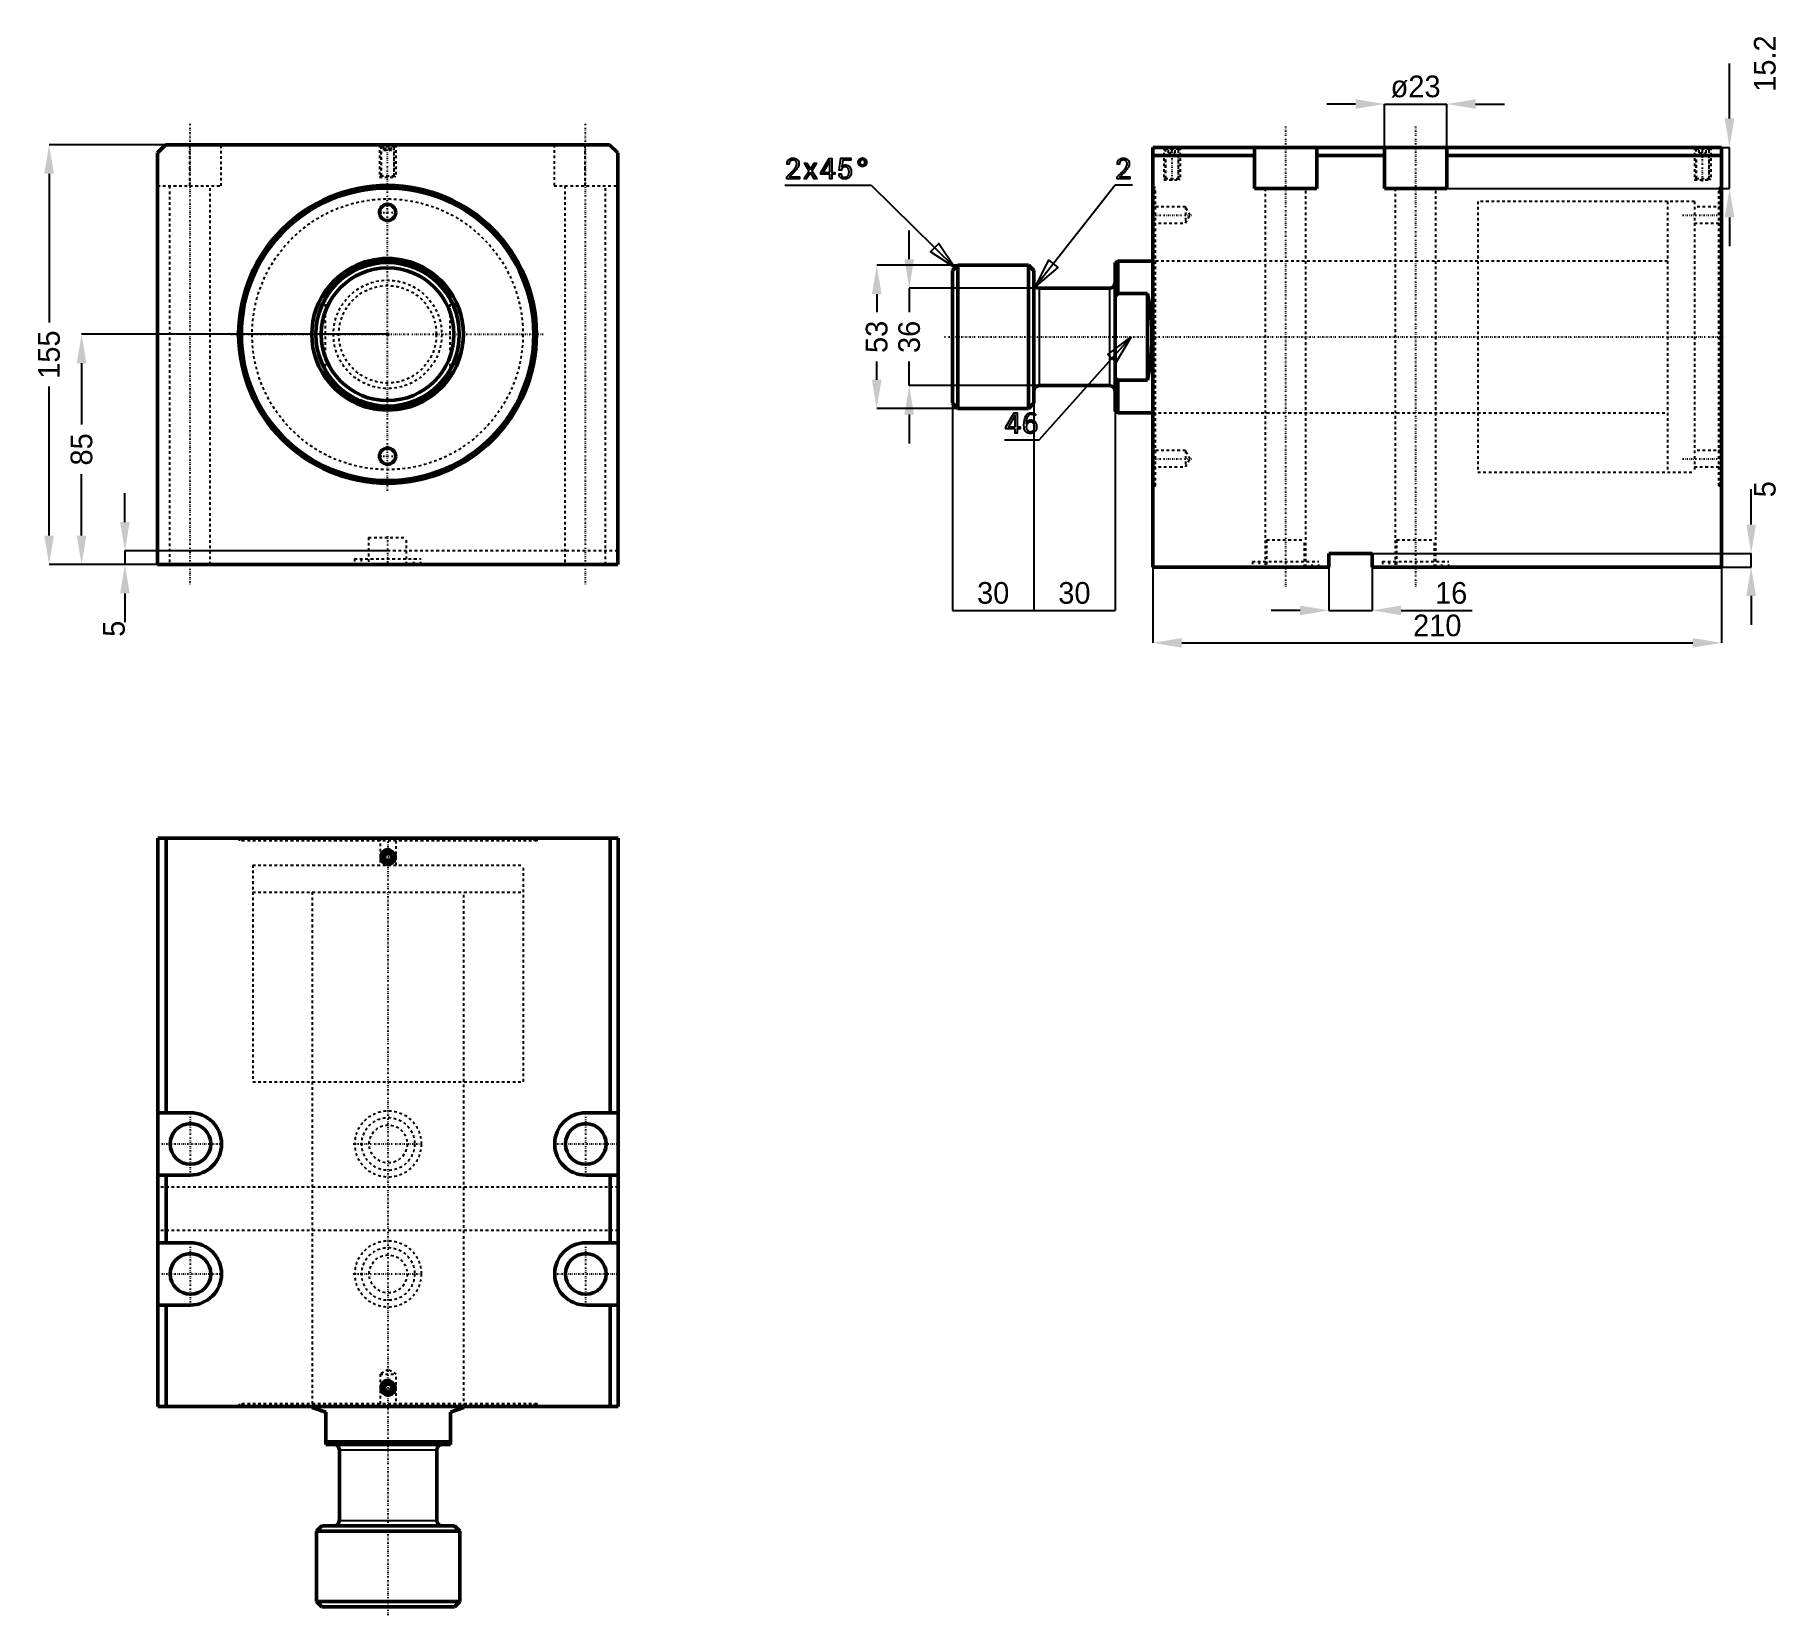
# Model space of a CAD drawing. Header units: millimetres. Extents: x -130 to 514, y -473 to 111.
import ezdxf

# ---------------------------------------------------------------- set-up
doc = ezdxf.new("R2010")
doc.units = ezdxf.units.MM
doc.linetypes.add('Center', pattern=[1.5, 0.45, -0.5, 0.05, -0.5])
doc.linetypes.add('Dashed', pattern=[2, 1, -1])
for name, color, linetype, lineweight in [('2d ConnectionPoints', 7, 'Continuous', 50), ('AM_0', 7, 'Continuous', 50), ('AM_4', 3, 'Continuous', 25), ('AM_5', 3, 'Continuous', 25), ('AM_7', 7, 'Center', 25), ('AM_9', 6, 'Dashed', 25)]:
    doc.layers.add(name, color=color, linetype=linetype, lineweight=lineweight)
doc.dimstyles.new('ISO-25', dxfattribs={"dimtxt": 2.5, "dimasz": 2.5, "dimexe": 1.25, "dimexo": 0.625, "dimtad": 1, "dimtxsty": 'Standard', "dimcen": 2.5, "dimadec": 0, "dimazin": 0, "dimtfac": 1, "dimtmove": 0, "dimatfit": 3, "dimfxl": 0, "dimarcsym": 0})

# ---------------------------------------------------------------- blocks, each defined once
blk = doc.blocks.new('1_JECX_MF_TLA_100_70_0_rod__0_in_JECX_MF_160_TLA_100_70_0__0')
at = {"layer": 'AM_0'}
for p, q in [((-23, 13.16), (-23, 15.97)), ((23, 15.97), (23, 13.16)), ((-23, -15.97), (-23, -13.16)), ((23, -13.16), (23, -15.97))]:
    blk.add_line(p, q, dxfattribs=at)
for points in [[(-23, 15.97), (-24.3, 13.9), (-25.42, 11.73), (-26.35, 9.47), (-27.07, 7.14), (-27.59, 4.75), (-27.9, 2.33), (-28, -0.11), (-27.88, -2.55), (-27.56, -4.97), (-27.02, -7.35), (-26.27, -9.68), (-25.33, -11.93), (-24.19, -14.1), (-23, -15.97)], [(23, -15.97), (24.3, -13.9), (25.42, -11.73), (26.35, -9.47), (27.07, -7.14), (27.59, -4.75), (27.9, -2.33), (28, 0.11), (27.88, 2.55), (27.56, 4.97), (27.02, 7.35), (26.27, 9.68), (25.33, 11.93), (24.19, 14.1), (23, 15.97)]]:
    blk.add_lwpolyline(points, dxfattribs=at)
for radius in [26.5, 24.5]:
    blk.add_circle((0, 0), radius, dxfattribs=at)
for radius, start, end in [(28, 34.77194, 145.22806), (27.5, 33.2419, 146.7581), (27.5, 213.2419, 326.7581), (28, 214.77194, 325.22806)]:
    blk.add_arc((0, 0), radius, start, end, dxfattribs=at)
at = {"layer": 'AM_9'}
for p, q in [((-23, 13.16), (-23, -13.16)), ((23, 13.16), (23, -13.16))]:
    blk.add_line(p, q, dxfattribs=at)
for radius in [20, 18]:
    blk.add_circle((0, 0), radius, dxfattribs=at)
blk = doc.blocks.new('2_JECX_MF_EXLA_100_70_0_body__0_in_JECX_MF_160_TLA_100_70_0__0')
at = {"layer": 'AM_0'}
for p, q in [((-82, 70), (-85, 67)), ((-85, 67), (-85, -85)), ((82, 70), (-82, 70)), ((85, 67), (82, 70)), ((85, -85), (85, 67)), ((-85, -85), (85, -85))]:
    blk.add_line(p, q, dxfattribs=at)
for centre, radius in [((0, 0), 55), ((0, 0), 54), ((0, 45), 3), ((0, -45), 3)]:
    blk.add_circle(centre, radius, dxfattribs=at)
at = {"layer": 'AM_5', "linetype": 'Dashed'}
for p, q in [((-3, 70), (-3, 58)), ((3, 70), (3, 58))]:
    blk.add_line(p, q, dxfattribs=at)
at = {"layer": 'AM_7'}
for p, q in [((-73, 77.75), (-73, -92.75)), ((73, 77.75), (73, -92.75)), ((0, -57.75), (0, 70.6)), ((-3.15, 45), (3.15, 45)), ((-57.75, 0), (57.75, 0)), ((-3.15, -45), (3.15, -45)), ((0, -74.5), (0, -85.5))]:
    blk.add_line(p, q, dxfattribs=at)
at = {"layer": 'AM_9'}
for p, q in [((-73, 54.8), (-73, 70)), ((-61.5, 54.8), (-61.5, 70)), ((-3, 70), (-2.46, 69.46)), ((-2.46, 69.46), (-2.46, 58.54)), ((-2.46, 69.46), (2.46, 69.46)), ((-1.9, 70), (-2.4, 69.5)), ((-2.4, 69.5), (-2.4, 58)), ((-2.4, 69.5), (2.4, 69.5)), ((-1.44, 68), (-1.44, 70)), ((-1.44, 68), (1.44, 68)), ((-0.72, 68), (-0.72, 70)), ((0.72, 68), (0.72, 70)), ((1.44, 68), (1.44, 70)), ((2.4, 69.5), (1.9, 70)), ((2.4, 58), (2.4, 69.5)), ((2.46, 69.46), (3, 70)), ((2.46, 58.54), (2.46, 69.46)), ((61.5, 70), (61.5, 54.8)), ((73, 54.8), (73, 70)), ((-2.46, 58.54), (-3, 58)), ((-3, 58), (3, 58)), ((-2.46, 58.54), (2.46, 58.54)), ((3, 58), (2.46, 58.54)), ((-85, 54.8), (-61.5, 54.8)), ((-80.5, 54.8), (-80.5, -85)), ((-65.5, -85), (-65.5, 54.8)), ((61.5, 54.8), (85, 54.8)), ((65.5, 54.8), (65.5, -85)), ((80.5, -85), (80.5, 54.8)), ((-7, -75), (7, -75)), ((-7, -75), (-7, -85)), ((7, -85), (7, -75)), ((85, -80), (-85, -80)), ((-12.25, -82.9), (12.25, -82.9)), ((-12.25, -82.9), (-12.25, -85)), ((-9.75, -82.9), (-9.75, -85)), ((9.75, -85), (9.75, -82.9)), ((12.25, -85), (12.25, -82.9))]:
    blk.add_line(p, q, dxfattribs=at)
blk.add_circle((0, 0), 50, dxfattribs=at)
blk = doc.blocks.new('*D3')
at = {"layer": 'AM_5', "color": 0, "lineweight": -2}
for p, q in [((-82, 70), (-125, 70)), ((-125, 59.33), (-125, 4.31)), ((-125, -74.33), (-125, -19.31)), ((-85, -85), (-125, -85))]:
    blk.add_line(p, q, dxfattribs=at)
at = {"layer": 'AM_5', "color": 0}
for points in [[(-123.22, 59.33), (-126.78, 59.33), (-125, 70)], [(-126.78, -74.33), (-123.22, -74.33), (-125, -85)]]:
    blk.add_solid(points, dxfattribs=at)
at = {"layer": 'Defpoints', "color": 0}
for p in [(-82, 70), (-125, -85), (-85, -85)]:
    blk.add_point(p, dxfattribs=at)
at = {"layer": 'AM_5', "color": 0, "insert": (-125, -7.5), "char_height": 8, "attachment_point": 5, "rotation": 90}
blk.add_mtext('155', dxfattribs=at)
blk = doc.blocks.new('*D4')
at = {"layer": 'AM_5', "color": 0, "lineweight": -2}
for p, q in [((0, 0), (-113, 0)), ((-113, -10.67), (-113, -33.34)), ((-113, -74.33), (-113, -51.66)), ((-85, -85), (-113, -85))]:
    blk.add_line(p, q, dxfattribs=at)
at = {"layer": 'AM_5', "color": 0}
for points in [[(-111.22, -10.67), (-114.78, -10.67), (-113, 0)], [(-114.78, -74.33), (-111.22, -74.33), (-113, -85)]]:
    blk.add_solid(points, dxfattribs=at)
at = {"layer": 'Defpoints', "color": 0}
for p in [(0, 0), (-113, -85), (-85, -85)]:
    blk.add_point(p, dxfattribs=at)
at = {"layer": 'AM_5', "color": 0, "insert": (-113, -42.5), "char_height": 8, "attachment_point": 5, "rotation": 90}
blk.add_mtext('85', dxfattribs=at)
blk = doc.blocks.new('*D5')
at = {"layer": 'AM_5', "color": 0, "lineweight": -2}
for p, q in [((-97, -69.33), (-97, -58.67)), ((0, -80), (-97, -80)), ((-97, -80), (-97, -85)), ((-85, -85), (-97, -85)), ((-97, -95.67), (-97, -106.33))]:
    blk.add_line(p, q, dxfattribs=at)
at = {"layer": 'AM_5', "color": 0}
for points in [[(-98.78, -69.33), (-95.22, -69.33), (-97, -80)], [(-95.22, -95.67), (-98.78, -95.67), (-97, -85)]]:
    blk.add_solid(points, dxfattribs=at)
at = {"layer": 'Defpoints', "color": 0}
for p in [(0, -80), (-97, -85), (-85, -85)]:
    blk.add_point(p, dxfattribs=at)
at = {"layer": 'AM_5', "color": 0, "insert": (-101, -108.73), "char_height": 8, "attachment_point": 5, "rotation": 90}
blk.add_mtext('5', dxfattribs=at)
blk = doc.blocks.new('1_JECX_MF_TLA_100_70_0_rod__0_in_JECX_MF_160_TLA_100_70_0__4')
at = {"layer": 'AM_0'}
for p, q in [((-28, 0), (-28, -0.38)), ((28, -0.38), (28, 0)), ((-23, -2), (-28, -0.38)), ((-23, -14), (-23, -2)), ((28, -0.38), (23, -2)), ((23, -2), (23, -14)), ((-23, -13), (23, -13)), ((-23, -14), (23, -14)), ((-18, -16), (-18, -42)), ((18, -42), (18, -16)), ((-24.5, -44), (-26.5, -46)), ((-24.5, -44), (24.5, -44)), ((26.5, -46), (24.5, -44)), ((-26.5, -46), (26.5, -46)), ((-26.5, -46), (-26.5, -72)), ((26.5, -72), (26.5, -46)), ((-26.5, -72), (-24.5, -74)), ((-26.5, -72), (26.5, -72)), ((-24.5, -74), (24.5, -74)), ((24.5, -74), (26.5, -72))]:
    blk.add_line(p, q, dxfattribs=at)
for centre, start, end in [((-20, -16), 360, 90), ((20, -16), 90, 180), ((-20, -42), 270, 360), ((20, -42), 180, 270)]:
    blk.add_arc(centre, 2, start, end, dxfattribs=at)
at = {"layer": 'AM_4'}
for p, q in [((-18, -16), (18, -16)), ((-18, -42), (18, -42))]:
    blk.add_line(p, q, dxfattribs=at)
at = {"layer": 'AM_7'}
blk.add_line((0, -77), (0, 210.7), dxfattribs=at)
at = {"layer": 'AM_9'}
for p, q in [((-50, 200), (50, 200)), ((-50, 200), (-50, 190)), ((50, 190), (50, 200)), ((-50, 190), (50, 190)), ((-28, 190), (-28, 0)), ((28, 0), (28, 190))]:
    blk.add_line(p, q, dxfattribs=at)
blk = doc.blocks.new('2_JECX_MF_EXLA_100_70_0_body__0_in_JECX_MF_160_TLA_100_70_0__4')
at = {"layer": 'AM_0'}
for p, q in [((85, 210), (-85, 210)), ((-85, 210), (-85, 0)), ((-82, 210), (-82, 108.5)), ((82, 210), (82, 108.5)), ((85, 210), (85, 0)), ((-0.72, 204.25), (-1.44, 203)), ((-1.44, 203), (-0.72, 201.75)), ((0.72, 204.25), (-0.72, 204.25)), ((-0.72, 201.75), (0.72, 201.75)), ((1.44, 203), (0.72, 204.25)), ((0.72, 201.75), (1.44, 203)), ((-73, 108.5), (-85, 108.5)), ((85, 108.5), (73, 108.5)), ((-85, 85.5), (-73, 85.5)), ((-82, 85.5), (-82, 60.5)), ((73, 85.5), (85, 85.5)), ((82, 85.5), (82, 60.5)), ((-73, 60.5), (-85, 60.5)), ((85, 60.5), (73, 60.5)), ((-85, 37.5), (-73, 37.5)), ((-82, 37.5), (-82, 0)), ((73, 37.5), (85, 37.5)), ((82, 37.5), (82, 0)), ((-0.72, 8.25), (-1.44, 7)), ((-1.44, 7), (-0.72, 5.75)), ((0.72, 8.25), (-0.72, 8.25)), ((1.44, 7), (0.72, 8.25)), ((0.72, 5.75), (1.44, 7)), ((85, 0), (-85, 0)), ((-0.72, 5.75), (0.72, 5.75))]:
    blk.add_line(p, q, dxfattribs=at)
for centre, radius in [((0, 203), 2.46), ((0, 203), 2.4), ((0, 203), 1.9), ((-73, 97), 7.5), ((73, 97), 7.5), ((-73, 49), 7.5), ((73, 49), 7.5), ((0, 7), 2.46), ((0, 7), 2.4), ((0, 7), 1.9)]:
    blk.add_circle(centre, radius, dxfattribs=at)
for centre, start, end in [((-73, 97), 270, 90), ((73, 97), 90, 270), ((-73, 49), 270, 90), ((73, 49), 90, 270)]:
    blk.add_arc(centre, 11.5, start, end, dxfattribs=at)
at = {"layer": 'AM_5'}
for centre in [(0, 203), (0, 7)]:
    blk.add_arc(centre, 3, 75, 15, dxfattribs=at)
at = {"layer": 'AM_7'}
for p, q in [((-3.15, 203), (3.15, 203)), ((-73, 84.93), (-73, 109.08)), ((73, 84.93), (73, 109.08)), ((-85.08, 97), (-60.93, 97)), ((-12.86, 97), (12.86, 97)), ((60.92, 97), (85.07, 97)), ((-73, 36.92), (-73, 61.08)), ((73, 36.92), (73, 61.08)), ((-85.08, 49), (-60.93, 49)), ((-12.86, 49), (12.86, 49)), ((60.92, 49), (85.07, 49)), ((-3.15, 7), (3.15, 7))]:
    blk.add_line(p, q, dxfattribs=at)
at = {"layer": 'AM_9'}
for p, q in [((-55, 210), (-55, 209)), ((55, 209), (-55, 209)), ((-54, 210), (-54, 209)), ((-3, 210), (-3, 200)), ((3, 200), (3, 210)), ((54, 209), (54, 210)), ((55, 209), (55, 210)), ((-50, 200), (50, 200)), ((-50, 200), (-50, 120)), ((50, 120), (50, 200)), ((-50, 120), (50, 120)), ((-28, 120), (-28, 0)), ((28, 0), (28, 120)), ((85, 81), (-85, 81)), ((85, 65), (-85, 65)), ((0, 13.73), (-3, 12)), ((3, 12), (0, 13.73)), ((-3, 12), (-3, 0)), ((-3, 12), (3, 12)), ((3, 0), (3, 12)), ((55, 1), (-55, 1)), ((-55, 1), (-55, 0)), ((-54, 1), (-54, 0)), ((54, 0), (54, 1)), ((55, 0), (55, 1))]:
    blk.add_line(p, q, dxfattribs=at)
for centre, radius in [((0, 97), 12.25), ((0, 97), 9.75), ((0, 97), 7), ((0, 49), 12.25), ((0, 49), 9.75), ((0, 49), 7)]:
    blk.add_circle(centre, radius, dxfattribs=at)
blk = doc.blocks.new('1_JECX_MF_TLA_100_70_0_rod__0_in_JECX_MF_160_TLA_100_70_0__2')
at = {"layer": 'AM_0'}
for p, q in [((-72, 26.5), (-74, 24.5)), ((-46, 26.5), (-72, 26.5)), ((-72, 26.5), (-72, -26.5)), ((-44, 24.5), (-46, 26.5)), ((-46, 26.5), (-46, -26.5)), ((-13, 28), (-14, 27.5)), ((-14, 27.5), (-14, -27.5)), ((0, 28), (-13, 28)), ((-13, 28), (-13, 15.97)), ((-74, 24.5), (-74, -24.5)), ((-44, 24.5), (-44, -24.5)), ((-16, 18), (-42, 18)), ((-13, 15.97), (-14, 15.07)), ((-2, 15.97), (-13, 15.97)), ((-2, 15.97), (-2, -15.97)), ((-42, -18), (-16, -18)), ((-14, -15.07), (-13, -15.97)), ((-13, -15.97), (-2, -15.97)), ((-13, -15.97), (-13, -28)), ((-74, -24.5), (-72, -26.5)), ((-46, -26.5), (-44, -24.5)), ((-72, -26.5), (-46, -26.5)), ((-14, -27.5), (-13, -28)), ((-13, -28), (0, -28))]:
    blk.add_line(p, q, dxfattribs=at)
blk.add_lwpolyline([(-2, -15.97), (-1.58, -13.9), (-1.21, -11.73), (-0.91, -9.47), (-0.68, -7.14), (-0.51, -4.75), (-0.41, -2.33), (-0.38, 0.11), (-0.41, 2.55), (-0.52, 4.97), (-0.69, 7.35), (-0.94, 9.68), (-1.24, 11.93), (-1.61, 14.1), (-2, 15.97)], dxfattribs=at)
for centre, start, end in [((-42, 20), 180, 270), ((-16, 20), 270, 360), ((-42, -20), 90, 180), ((-16, -20), 0, 90)]:
    blk.add_arc(centre, 2, start, end, dxfattribs=at)
at = {"layer": 'AM_4'}
for p, q in [((-42, 18), (-42, -18)), ((-16, 18), (-16, -18))]:
    blk.add_line(p, q, dxfattribs=at)
at = {"layer": 'AM_7'}
blk.add_line((-77, 0), (210.7, 0), dxfattribs=at)
at = {"layer": 'AM_9'}
for p, q in [((190, 50), (190, -50)), ((200, 50), (190, 50)), ((200, 50), (200, -50)), ((190, 28), (0, 28)), ((0, -28), (190, -28)), ((190, -50), (200, -50))]:
    blk.add_line(p, q, dxfattribs=at)
blk = doc.blocks.new('2_JECX_MF_EXLA_100_70_0_body__0_in_JECX_MF_160_TLA_100_70_0__2')
at = {"layer": 'AM_0'}
for p, q in [((0, -85), (0, 70)), ((210, 70), (0, 70)), ((37.5, 67), (0, 67)), ((37.5, 70), (37.5, 54.8)), ((60.5, 54.8), (60.5, 70)), ((85.5, 67), (60.5, 67)), ((85.5, 70), (85.5, 54.8)), ((108.5, 54.8), (108.5, 70)), ((210, 67), (108.5, 67)), ((210, -85), (210, 70)), ((37.5, 54.8), (60.5, 54.8)), ((85.5, 54.8), (108.5, 54.8)), ((65, -80), (65, -85)), ((81, -80), (65, -80)), ((81, -85), (81, -80)), ((65, -85), (0, -85)), ((210, -85), (81, -85))]:
    blk.add_line(p, q, dxfattribs=at)
at = {"layer": 'AM_5', "linetype": 'Dashed'}
for p, q in [((4, 70), (4, 58)), ((10, 70), (10, 58)), ((200, 70), (200, 58)), ((206, 70), (206, 58))]:
    blk.add_line(p, q, dxfattribs=at)
at = {"layer": 'AM_7'}
for p, q in [((49, 77.75), (49, -92.75)), ((97, 77.75), (97, -92.75)), ((7, 70.6), (7, 57.4)), ((203, 57.4), (203, 70.6)), ((-0.69, 45), (14.42, 45)), ((195.58, 45), (210.69, 45)), ((-0.69, -45), (14.42, -45)), ((195.58, -45), (210.69, -45))]:
    blk.add_line(p, q, dxfattribs=at)
at = {"layer": 'AM_9'}
for p, q in [((4, 70), (4.54, 69.46)), ((4.54, 69.46), (4.54, 58.54)), ((4.54, 69.46), (9.46, 69.46)), ((5.1, 70), (4.6, 69.5)), ((4.6, 69.5), (4.6, 58)), ((4.6, 69.5), (9.4, 69.5)), ((5.75, 68), (5.75, 70)), ((5.75, 68), (8.25, 68)), ((7, 68), (7, 70)), ((8.25, 68), (8.25, 70)), ((9.4, 69.5), (8.9, 70)), ((9.4, 58), (9.4, 69.5)), ((9.46, 69.46), (10, 70)), ((9.46, 58.54), (9.46, 69.46)), ((200, 70), (200.54, 69.46)), ((200.54, 69.46), (200.54, 58.54)), ((200.54, 69.46), (205.46, 69.46)), ((201.1, 70), (200.6, 69.5)), ((200.6, 69.5), (200.6, 58)), ((200.6, 69.5), (205.4, 69.5)), ((201.75, 68), (201.75, 70)), ((201.75, 68), (204.25, 68)), ((203, 68), (203, 70)), ((204.25, 68), (204.25, 70)), ((205.4, 69.5), (204.9, 70)), ((205.4, 58), (205.4, 69.5)), ((205.46, 69.46), (206, 70)), ((205.46, 58.54), (205.46, 69.46)), ((4.54, 58.54), (4, 58)), ((4, 58), (10, 58)), ((4.54, 58.54), (9.46, 58.54)), ((10, 58), (9.46, 58.54)), ((200.54, 58.54), (200, 58)), ((200, 58), (206, 58)), ((200.54, 58.54), (205.46, 58.54)), ((206, 58), (205.46, 58.54)), ((1, 55), (0, 55)), ((1, 54), (0, 54)), ((1, -55), (1, 55)), ((41.5, 54.8), (41.5, -85)), ((56.5, -85), (56.5, 54.8)), ((89.5, 54.8), (89.5, -85)), ((104.5, -85), (104.5, 54.8)), ((209, -55), (209, 55)), ((210, 55), (209, 55)), ((210, 54), (209, 54)), ((12, 48), (0, 48)), ((13.73, 45), (12, 48)), ((12, 48), (12, 42)), ((200, 50), (120, 50)), ((120, 50), (120, -50)), ((200, 50), (200, -50)), ((210, 48), (200, 48)), ((0, 42), (12, 42)), ((12, 42), (13.73, 45)), ((200, 42), (210, 42)), ((120, 28), (0, 28)), ((0, -28), (120, -28)), ((12, -42), (0, -42)), ((13.73, -45), (12, -42)), ((12, -42), (12, -48)), ((12, -48), (13.73, -45)), ((210, -42), (200, -42)), ((0, -48), (12, -48)), ((120, -50), (200, -50)), ((200, -48), (210, -48)), ((0, -54), (1, -54)), ((0, -55), (1, -55)), ((209, -54), (210, -54)), ((209, -55), (210, -55)), ((42, -75), (56, -75)), ((42, -75), (42, -85)), ((56, -85), (56, -75)), ((90, -75), (104, -75)), ((90, -75), (90, -85)), ((104, -85), (104, -75)), ((36.75, -82.9), (61.25, -82.9)), ((36.75, -82.9), (36.75, -85)), ((39.25, -82.9), (39.25, -85)), ((58.75, -85), (58.75, -82.9)), ((61.25, -85), (61.25, -82.9)), ((84.75, -82.9), (109.25, -82.9)), ((84.75, -82.9), (84.75, -85)), ((87.25, -82.9), (87.25, -85)), ((106.75, -85), (106.75, -82.9)), ((109.25, -85), (109.25, -82.9))]:
    blk.add_line(p, q, dxfattribs=at)
blk = doc.blocks.new('*D21')
at = {"layer": 'AM_5', "color": 0, "lineweight": -2}
for p, q in [((357.48, 85.05), (346.82, 85.05)), ((368.15, 69.05), (368.15, 85.05)), ((368.15, 85.05), (391.15, 85.05)), ((391.15, 69.05), (391.15, 85.05)), ((401.82, 85.05), (412.48, 85.05))]:
    blk.add_line(p, q, dxfattribs=at)
at = {"layer": 'AM_5', "color": 0}
for points in [[(357.48, 86.83), (357.48, 83.27), (368.15, 85.05)], [(401.82, 86.83), (401.82, 83.27), (391.15, 85.05)]]:
    blk.add_solid(points, dxfattribs=at)
at = {"layer": 'Defpoints', "color": 0}
for p in [(391.15, 85.05), (368.15, 69.05), (391.15, 69.05)]:
    blk.add_point(p, dxfattribs=at)
at = {"layer": 'AM_5', "color": 0, "insert": (379.65, 91.45), "char_height": 8, "attachment_point": 5}
blk.add_mtext('ø23', dxfattribs=at)
blk = doc.blocks.new('*D22')
at = {"layer": 'AM_5', "color": 0, "lineweight": -2}
for p, q in [((495.58, 79.72), (495.58, 99.98)), ((391.15, 69.05), (495.58, 69.05)), ((495.58, 53.85), (495.58, 69.05)), ((391.15, 53.85), (495.58, 53.85)), ((495.58, 43.18), (495.58, 32.52))]:
    blk.add_line(p, q, dxfattribs=at)
at = {"layer": 'AM_5', "color": 0}
for points in [[(493.8, 79.72), (497.36, 79.72), (495.58, 69.05)], [(493.8, 43.18), (497.36, 43.18), (495.58, 53.85)]]:
    blk.add_solid(points, dxfattribs=at)
at = {"layer": 'Defpoints', "color": 0}
for p in [(391.15, 69.05), (495.58, 69.05), (391.15, 53.85)]:
    blk.add_point(p, dxfattribs=at)
at = {"layer": 'AM_5', "color": 0, "insert": (508.65, 99.98), "char_height": 8, "attachment_point": 5, "rotation": 90}
blk.add_mtext('15.2', dxfattribs=at)
blk = doc.blocks.new('*D23')
at = {"layer": 'AM_5', "color": 0, "lineweight": -2}
for p, q in [((282.65, -85.95), (282.65, -113.95)), ((492.65, -85.95), (492.65, -113.95)), ((293.32, -113.95), (481.98, -113.95))]:
    blk.add_line(p, q, dxfattribs=at)
at = {"layer": 'AM_5', "color": 0}
for points in [[(293.32, -112.17), (293.32, -115.73), (282.65, -113.95)], [(481.98, -112.17), (481.98, -115.73), (492.65, -113.95)]]:
    blk.add_solid(points, dxfattribs=at)
at = {"layer": 'Defpoints', "color": 0}
for p in [(282.65, -85.95), (492.65, -85.95), (492.65, -113.95)]:
    blk.add_point(p, dxfattribs=at)
at = {"layer": 'AM_5', "color": 0, "insert": (387.65, -107.55), "char_height": 8, "attachment_point": 5}
blk.add_mtext('210', dxfattribs=at)
blk = doc.blocks.new('*D24')
at = {"layer": 'AM_5', "color": 0, "lineweight": -2}
for p, q in [((238.65, -25.45), (238.65, -101.95)), ((268.65, -20.95), (268.65, -101.95)), ((238.65, -101.95), (268.65, -101.95))]:
    blk.add_line(p, q, dxfattribs=at)
at = {"layer": 'Defpoints', "color": 0}
for p in [(238.65, -25.45), (268.65, -20.95), (268.65, -101.95)]:
    blk.add_point(p, dxfattribs=at)
at = {"layer": 'AM_5', "color": 0, "insert": (253.65, -95.55), "char_height": 8, "attachment_point": 5}
blk.add_mtext('30', dxfattribs=at)
blk = doc.blocks.new('*D25')
at = {"layer": 'AM_5', "color": 0, "lineweight": -2}
for p, q in [((208.65, -25.45), (208.65, -101.95)), ((238.65, -25.45), (238.65, -101.95)), ((208.65, -101.95), (238.65, -101.95))]:
    blk.add_line(p, q, dxfattribs=at)
at = {"layer": 'Defpoints', "color": 0}
for p in [(208.65, -25.45), (238.65, -25.45), (238.65, -101.95)]:
    blk.add_point(p, dxfattribs=at)
at = {"layer": 'AM_5', "color": 0, "insert": (223.65, -95.55), "char_height": 8, "attachment_point": 5}
blk.add_mtext('30', dxfattribs=at)
blk = doc.blocks.new('*D26')
at = {"layer": 'AM_5', "color": 0, "lineweight": -2}
for p, q in [((210.65, 25.55), (180.65, 25.55)), ((180.65, 14.88), (180.65, 8.12)), ((180.65, -16.78), (180.65, -10.02)), ((210.65, -27.45), (180.65, -27.45))]:
    blk.add_line(p, q, dxfattribs=at)
at = {"layer": 'AM_5', "color": 0}
for points in [[(178.87, 14.88), (182.43, 14.88), (180.65, 25.55)], [(178.87, -16.78), (182.43, -16.78), (180.65, -27.45)]]:
    blk.add_solid(points, dxfattribs=at)
at = {"layer": 'Defpoints', "color": 0}
for p in [(180.65, 25.55), (210.65, 25.55), (210.65, -27.45)]:
    blk.add_point(p, dxfattribs=at)
at = {"layer": 'AM_5', "color": 0, "insert": (180.65, -0.95), "char_height": 8, "attachment_point": 5, "rotation": 90}
blk.add_mtext('53', dxfattribs=at)
blk = doc.blocks.new('*D27')
at = {"layer": 'AM_5', "color": 0, "lineweight": -2}
for p, q in [((192.65, 27.72), (192.65, 38.38)), ((240.65, 17.05), (192.65, 17.05)), ((192.65, 17.05), (192.65, 8.12)), ((192.65, -18.95), (192.65, -10.02)), ((240.65, -18.95), (192.65, -18.95)), ((192.65, -29.62), (192.65, -40.28))]:
    blk.add_line(p, q, dxfattribs=at)
at = {"layer": 'AM_5', "color": 0}
for points in [[(190.87, 27.72), (194.43, 27.72), (192.65, 17.05)], [(190.87, -29.62), (194.43, -29.62), (192.65, -18.95)]]:
    blk.add_solid(points, dxfattribs=at)
at = {"layer": 'Defpoints', "color": 0}
for p in [(192.65, 17.05), (240.65, 17.05), (240.65, -18.95)]:
    blk.add_point(p, dxfattribs=at)
at = {"layer": 'AM_5', "color": 0, "insert": (192.65, -0.95), "char_height": 8, "attachment_point": 5, "rotation": 90}
blk.add_mtext('36', dxfattribs=at)
blk = doc.blocks.new('*D28')
at = {"layer": 'AM_5', "color": 0, "lineweight": -2}
for p, q in [((347.65, -80.95), (347.65, -101.95)), ((363.65, -85.95), (363.65, -101.95)), ((336.98, -101.95), (326.32, -101.95)), ((347.65, -101.95), (363.65, -101.95)), ((374.32, -101.95), (400.53, -101.95))]:
    blk.add_line(p, q, dxfattribs=at)
at = {"layer": 'AM_5', "color": 0}
for points in [[(336.98, -100.17), (336.98, -103.73), (347.65, -101.95)], [(374.32, -100.17), (374.32, -103.73), (363.65, -101.95)]]:
    blk.add_solid(points, dxfattribs=at)
at = {"layer": 'Defpoints', "color": 0}
for p in [(347.65, -80.95), (363.65, -85.95), (363.65, -101.95)]:
    blk.add_point(p, dxfattribs=at)
at = {"layer": 'AM_5', "color": 0, "insert": (392.79, -95.55), "char_height": 8, "attachment_point": 5}
blk.add_mtext('16', dxfattribs=at)
blk = doc.blocks.new('*D29')
at = {"layer": 'AM_5', "color": 0, "lineweight": -2}
for p, q in [((503.58, -70.28), (503.58, -57.22)), ((347.65, -80.95), (503.58, -80.95)), ((503.58, -85.95), (503.58, -80.95)), ((363.65, -85.95), (503.58, -85.95)), ((503.58, -96.62), (503.58, -107.28))]:
    blk.add_line(p, q, dxfattribs=at)
at = {"layer": 'AM_5', "color": 0}
for points in [[(501.8, -70.28), (505.36, -70.28), (503.58, -80.95)], [(501.8, -96.62), (505.36, -96.62), (503.58, -85.95)]]:
    blk.add_solid(points, dxfattribs=at)
at = {"layer": 'Defpoints', "color": 0}
for p in [(347.65, -80.95), (363.65, -85.95), (503.58, -85.95)]:
    blk.add_point(p, dxfattribs=at)
at = {"layer": 'AM_5', "color": 0, "insert": (508.65, -57.22), "char_height": 8, "attachment_point": 5, "rotation": 90}
blk.add_mtext('5', dxfattribs=at)

msp = doc.modelspace()

# ---------------------------------------------------------------- linework, layer by layer
at = {"layer": '2d ConnectionPoints'}
for p in [(0, 0), (282.649, -0.952), (0.211, -396.018)]:
    msp.add_point(p, dxfattribs=at)
at = {"layer": 'AM_5'}
for p, q in [((146.649, 55.048), (178.649, 55.048)), ((178.649, 55.048), (209.649, 24.548)), ((268.649, 55.048), (239.234, 17.634)), ((275.049, 55.048), (268.649, 55.048)), ((240.649, -38.952), (274.649, -0.952)), ((227.849, -38.952), (240.649, -38.952))]:
    msp.add_line(p, q, dxfattribs=at)
for points in [[(147.683, 58.426), (147.683, 58.426), (148.026, 58.739), (148.514, 59.196), (148.514, 59.196), (148.971, 59.639), (149.259, 59.926), (149.259, 59.926), (149.535, 60.216), (149.93, 60.67), (149.93, 60.67), (150.302, 61.15), (150.538, 61.484), (150.538, 61.484), (150.746, 61.816), (150.971, 62.29), (150.971, 62.29), (151.092, 62.733), (151.115, 63.012), (151.115, 63.012), (151.108, 63.169), (151.071, 63.391), (151.071, 63.391), (151.002, 63.596), (150.939, 63.725), (150.939, 63.725), (150.863, 63.844), (150.729, 64.002), (150.729, 64.002), (150.571, 64.134), (150.452, 64.208), (150.452, 64.208), (150.326, 64.27), (150.124, 64.337), (150.124, 64.337), (149.909, 64.373), (149.758, 64.38), (149.758, 64.38), (149.591, 64.373), (149.355, 64.336), (149.355, 64.336), (149.136, 64.267), (148.999, 64.203), (148.999, 64.203), (148.872, 64.126), (148.703, 63.987), (148.703, 63.987), (148.56, 63.819), (148.479, 63.691), (148.479, 63.691), (148.412, 63.552), (148.339, 63.325), (148.339, 63.325), (148.299, 63.076), (148.292, 62.898), (147.512, 62.898), (147.512, 62.898), (147.524, 63.165), (147.587, 63.536), (147.587, 63.536), (147.705, 63.873), (147.813, 64.078), (147.813, 64.078), (147.943, 64.266), (148.168, 64.513), (148.168, 64.513), (148.431, 64.716), (148.627, 64.827), (148.627, 64.827), (148.836, 64.919), (149.166, 65.018), (149.166, 65.018), (149.515, 65.072), (149.758, 65.082), (149.758, 65.082), (149.986, 65.072), (150.316, 65.022), (150.316, 65.022), (150.632, 64.929), (150.835, 64.843), (150.835, 64.843), (151.026, 64.738), (151.284, 64.548), (151.284, 64.548), (151.505, 64.317), (151.633, 64.141), (151.633, 64.141), (151.741, 63.949), (151.857, 63.636), (151.857, 63.636), (151.92, 63.294), (151.932, 63.049), (151.932, 63.049), (151.914, 62.772), (151.821, 62.346), (151.821, 62.346), (151.649, 61.907), (151.49, 61.608), (151.49, 61.608), (151.307, 61.311), (151.011, 60.881), (151.011, 60.881), (150.688, 60.47), (150.458, 60.207), (150.458, 60.207), (150.21, 59.939), (149.794, 59.506), (149.794, 59.506), (149.325, 59.033), (148.983, 58.696), (148.432, 58.156), (152.155, 58.15), (152.155, 57.448), (147.408, 57.448), (147.408, 58.176), (147.683, 58.426)], [(163.328, 59.112), (159.958, 59.112), (159.958, 59.788), (163.026, 64.988), (164.056, 64.988), (164.056, 59.814), (165.179, 59.814), (165.179, 59.112), (164.056, 59.112), (164.056, 57.448), (163.328, 57.448), (163.328, 59.112)], [(168.859, 57.355), (168.859, 57.355), (168.625, 57.363), (168.29, 57.405), (168.29, 57.405), (167.976, 57.483), (167.778, 57.555), (167.778, 57.555), (167.592, 57.644), (167.343, 57.81), (167.343, 57.81), (167.129, 58.017), (167.006, 58.176), (167.006, 58.176), (166.902, 58.354), (166.789, 58.652), (166.789, 58.652), (166.729, 58.99), (166.717, 59.237), (167.528, 59.237), (167.528, 59.237), (167.543, 59.004), (167.623, 58.699), (167.623, 58.699), (167.77, 58.448), (167.905, 58.312), (167.905, 58.312), (168.065, 58.199), (168.34, 58.078), (168.34, 58.078), (168.657, 58.012), (168.891, 58), (168.891, 58), (169.092, 58.011), (169.366, 58.069), (169.366, 58.069), (169.61, 58.176), (169.754, 58.275), (169.754, 58.275), (169.884, 58.392), (170.052, 58.594), (170.052, 58.594), (170.187, 58.826), (170.258, 58.998), (170.258, 58.998), (170.316, 59.18), (170.379, 59.466), (170.379, 59.466), (170.413, 59.767), (170.419, 59.976), (170.419, 59.976), (170.413, 60.167), (170.38, 60.444), (170.38, 60.444), (170.32, 60.711), (170.263, 60.883), (170.263, 60.883), (170.195, 61.046), (170.067, 61.266), (170.067, 61.266), (169.911, 61.456), (169.79, 61.567), (169.79, 61.567), (169.657, 61.66), (169.435, 61.762), (169.435, 61.762), (169.186, 61.816), (169.005, 61.827), (169.005, 61.827), (168.812, 61.814), (168.54, 61.748), (168.54, 61.748), (168.288, 61.624), (168.131, 61.51), (168.131, 61.51), (167.99, 61.373), (167.814, 61.134), (167.814, 61.134), (167.684, 60.852), (167.622, 60.641), (166.831, 60.641), (167.372, 65.009), (171.043, 65.009), (171.043, 64.333), (168.111, 64.333), (167.778, 61.832), (167.778, 61.832), (167.888, 61.966), (168.06, 62.142), (168.06, 62.142), (168.24, 62.286), (168.365, 62.365), (168.365, 62.365), (168.497, 62.43), (168.71, 62.5), (168.71, 62.5), (168.943, 62.537), (169.109, 62.544), (169.109, 62.544), (169.364, 62.531), (169.72, 62.459), (169.72, 62.459), (170.044, 62.325), (170.243, 62.201), (170.243, 62.201), (170.425, 62.054), (170.664, 61.796), (170.664, 61.796), (170.862, 61.494), (170.971, 61.268), (170.971, 61.268), (171.061, 61.026), (171.158, 60.644), (171.158, 60.644), (171.21, 60.239), (171.22, 59.955), (171.22, 59.955), (171.208, 59.656), (171.146, 59.234), (171.146, 59.234), (171.031, 58.843), (170.924, 58.6), (170.924, 58.6), (170.796, 58.375), (170.568, 58.076), (170.568, 58.076), (170.297, 57.824), (170.092, 57.682), (170.092, 57.682), (169.871, 57.564), (169.516, 57.437), (169.516, 57.437), (169.132, 57.368), (168.859, 57.355)], [(175.379, 61.92), (175.379, 61.92), (175.215, 61.929), (174.979, 61.974), (174.979, 61.974), (174.753, 62.059), (174.609, 62.136), (174.609, 62.136), (174.474, 62.229), (174.292, 62.39), (174.292, 62.39), (174.137, 62.58), (174.048, 62.721), (174.048, 62.721), (173.973, 62.871), (173.892, 63.106), (173.892, 63.106), (173.848, 63.352), (173.84, 63.522), (173.84, 63.522), (173.848, 63.692), (173.892, 63.938), (173.892, 63.938), (173.973, 64.173), (174.048, 64.323), (174.048, 64.323), (174.137, 64.464), (174.292, 64.654), (174.292, 64.654), (174.474, 64.815), (174.609, 64.908), (174.609, 64.908), (174.753, 64.985), (174.979, 65.07), (174.979, 65.07), (175.215, 65.115), (175.379, 65.124), (175.379, 65.124), (175.543, 65.115), (175.779, 65.07), (175.779, 65.07), (176.003, 64.985), (176.146, 64.908), (176.146, 64.908), (176.281, 64.815), (176.461, 64.654), (176.461, 64.654), (176.615, 64.466), (176.702, 64.325), (176.702, 64.325), (176.776, 64.176), (176.857, 63.941), (176.857, 63.941), (176.9, 63.694), (176.908, 63.522), (176.908, 63.522), (176.9, 63.35), (176.857, 63.103), (176.857, 63.103), (176.776, 62.868), (176.702, 62.719), (176.702, 62.719), (176.615, 62.578), (176.461, 62.39), (176.461, 62.39), (176.281, 62.229), (176.146, 62.136), (176.146, 62.136), (176.003, 62.059), (175.779, 61.974), (175.779, 61.974), (175.543, 61.929), (175.379, 61.92)], [(175.379, 62.555), (175.379, 62.555), (175.477, 62.56), (175.62, 62.587), (175.62, 62.587), (175.755, 62.638), (175.842, 62.685), (175.842, 62.685), (175.924, 62.741), (176.033, 62.838), (176.033, 62.838), (176.126, 62.953), (176.18, 63.038), (176.18, 63.038), (176.225, 63.129), (176.273, 63.271), (176.273, 63.271), (176.3, 63.419), (176.305, 63.522), (176.305, 63.522), (176.3, 63.625), (176.273, 63.773), (176.273, 63.773), (176.225, 63.915), (176.18, 64.006), (176.18, 64.006), (176.126, 64.091), (176.033, 64.206), (176.033, 64.206), (175.924, 64.303), (175.842, 64.359), (175.842, 64.359), (175.755, 64.406), (175.62, 64.457), (175.62, 64.457), (175.477, 64.484), (175.379, 64.489), (175.379, 64.489), (175.281, 64.484), (175.138, 64.457), (175.138, 64.457), (175.001, 64.406), (174.914, 64.359), (174.914, 64.359), (174.831, 64.303), (174.72, 64.206), (174.72, 64.206), (174.625, 64.091), (174.57, 64.006), (174.57, 64.006), (174.525, 63.915), (174.475, 63.773), (174.475, 63.773), (174.448, 63.625), (174.443, 63.522), (174.443, 63.522), (174.448, 63.419), (174.475, 63.271), (174.475, 63.271), (174.525, 63.129), (174.57, 63.038), (174.57, 63.038), (174.625, 62.953), (174.72, 62.838), (174.72, 62.838), (174.831, 62.741), (174.914, 62.685), (174.914, 62.685), (175.001, 62.638), (175.138, 62.587), (175.138, 62.587), (175.281, 62.56), (175.379, 62.555)], [(269.683, 58.426), (269.683, 58.426), (270.026, 58.739), (270.514, 59.196), (270.514, 59.196), (270.971, 59.639), (271.259, 59.926), (271.259, 59.926), (271.535, 60.216), (271.93, 60.67), (271.93, 60.67), (272.302, 61.15), (272.538, 61.484), (272.538, 61.484), (272.746, 61.816), (272.971, 62.29), (272.971, 62.29), (273.092, 62.733), (273.115, 63.012), (273.115, 63.012), (273.108, 63.169), (273.071, 63.391), (273.071, 63.391), (273.002, 63.596), (272.939, 63.725), (272.939, 63.725), (272.863, 63.844), (272.729, 64.002), (272.729, 64.002), (272.571, 64.134), (272.452, 64.208), (272.452, 64.208), (272.326, 64.27), (272.124, 64.337), (272.124, 64.337), (271.909, 64.373), (271.758, 64.38), (271.758, 64.38), (271.591, 64.373), (271.355, 64.336), (271.355, 64.336), (271.136, 64.267), (270.999, 64.203), (270.999, 64.203), (270.872, 64.126), (270.703, 63.987), (270.703, 63.987), (270.56, 63.819), (270.479, 63.691), (270.479, 63.691), (270.412, 63.552), (270.339, 63.325), (270.339, 63.325), (270.299, 63.076), (270.292, 62.898), (269.512, 62.898), (269.512, 62.898), (269.524, 63.165), (269.587, 63.536), (269.587, 63.536), (269.705, 63.873), (269.813, 64.078), (269.813, 64.078), (269.943, 64.266), (270.168, 64.513), (270.168, 64.513), (270.431, 64.716), (270.627, 64.827), (270.627, 64.827), (270.836, 64.919), (271.166, 65.018), (271.166, 65.018), (271.515, 65.072), (271.758, 65.082), (271.758, 65.082), (271.986, 65.072), (272.316, 65.022), (272.316, 65.022), (272.632, 64.929), (272.835, 64.843), (272.835, 64.843), (273.026, 64.738), (273.284, 64.548), (273.284, 64.548), (273.505, 64.317), (273.633, 64.141), (273.633, 64.141), (273.741, 63.949), (273.857, 63.636), (273.857, 63.636), (273.92, 63.294), (273.932, 63.049), (273.932, 63.049), (273.914, 62.772), (273.821, 62.346), (273.821, 62.346), (273.649, 61.907), (273.49, 61.608), (273.49, 61.608), (273.307, 61.311), (273.011, 60.881), (273.011, 60.881), (272.688, 60.47), (272.458, 60.207), (272.458, 60.207), (272.21, 59.939), (271.794, 59.506), (271.794, 59.506), (271.325, 59.033), (270.983, 58.696), (270.432, 58.156), (274.155, 58.15), (274.155, 57.448), (269.408, 57.448), (269.408, 58.176), (269.683, 58.426)], [(155.721, 60.303), (153.964, 63.168), (154.874, 63.168), (156.184, 61), (157.562, 63.168), (158.389, 63.168), (156.652, 60.371), (158.472, 57.448), (157.552, 57.448), (156.169, 59.695), (154.707, 57.448), (153.865, 57.448), (155.721, 60.303)], [(163.338, 59.814), (163.338, 64.115), (160.853, 59.814), (163.338, 59.814)], [(209.649, 24.548), (200.549, 30.509), (203.541, 33.55), (209.649, 24.548)], [(239.234, 17.634), (244.15, 27.338), (247.504, 24.701), (239.234, 17.634)], [(274.649, -0.952), (269.126, -10.323), (265.946, -7.478), (274.649, -0.952)], [(231.728, -34.888), (228.358, -34.888), (228.358, -34.212), (231.426, -29.012), (232.456, -29.012), (232.456, -34.186), (233.579, -34.186), (233.579, -34.888), (232.456, -34.888), (232.456, -36.552), (231.728, -36.552), (231.728, -34.888)], [(231.738, -34.186), (231.738, -29.885), (229.253, -34.186), (231.738, -34.186)], [(237.395, -36.614), (237.395, -36.614), (237.042, -36.598), (236.574, -36.512), (236.574, -36.512), (236.177, -36.353), (235.952, -36.206), (235.952, -36.206), (235.755, -36.031), (235.509, -35.723), (235.509, -35.723), (235.32, -35.363), (235.226, -35.093), (235.226, -35.093), (235.153, -34.799), (235.074, -34.315), (235.074, -34.315), (235.032, -33.778), (235.023, -33.39), (235.023, -33.39), (235.049, -32.594), (235.18, -31.534), (235.18, -31.534), (235.425, -30.634), (235.65, -30.124), (235.65, -30.124), (235.93, -29.698), (236.457, -29.235), (236.457, -29.235), (237.114, -28.986), (237.623, -28.939), (237.623, -28.939), (237.869, -28.946), (238.205, -28.984), (238.205, -28.984), (238.502, -29.055), (238.679, -29.121), (238.679, -29.121), (238.843, -29.198), (239.073, -29.333), (239.073, -29.333), (239.283, -29.489), (239.412, -29.604), (238.84, -30.072), (238.84, -30.072), (238.766, -29.987), (238.634, -29.872), (238.634, -29.872), (238.478, -29.773), (238.359, -29.716), (238.359, -29.716), (238.231, -29.668), (238.021, -29.617), (238.021, -29.617), (237.789, -29.589), (237.623, -29.584), (237.623, -29.584), (237.361, -29.604), (237.012, -29.711), (237.012, -29.711), (236.717, -29.91), (236.55, -30.093), (236.55, -30.093), (236.404, -30.304), (236.223, -30.645), (236.223, -30.645), (236.085, -31.017), (236.017, -31.281), (236.017, -31.281), (235.962, -31.558), (235.893, -31.994), (235.893, -31.994), (235.84, -32.455), (235.814, -32.776), (235.814, -32.776), (235.93, -32.553), (236.127, -32.26), (236.127, -32.26), (236.35, -32.018), (236.513, -31.885), (236.513, -31.885), (236.688, -31.775), (236.972, -31.656), (236.972, -31.656), (237.28, -31.593), (237.499, -31.58), (237.499, -31.58), (237.757, -31.595), (238.12, -31.671), (238.12, -31.671), (238.455, -31.812), (238.663, -31.942), (238.663, -31.942), (238.856, -32.096), (239.11, -32.362), (239.11, -32.362), (239.322, -32.671), (239.441, -32.901), (239.441, -32.901), (239.539, -33.144), (239.646, -33.52), (239.646, -33.52), (239.703, -33.911), (239.714, -34.18), (239.714, -34.18), (239.702, -34.461), (239.639, -34.857), (239.639, -34.857), (239.523, -35.224), (239.415, -35.452), (239.415, -35.452), (239.286, -35.663), (239.058, -35.943), (239.058, -35.943), (238.788, -36.178), (238.585, -36.31), (238.585, -36.31), (238.368, -36.419), (238.023, -36.538), (238.023, -36.538), (237.654, -36.602), (237.395, -36.614)], [(237.405, -35.959), (237.405, -35.959), (237.593, -35.95), (237.852, -35.902), (237.852, -35.902), (238.084, -35.812), (238.224, -35.73), (238.224, -35.73), (238.352, -35.631), (238.519, -35.456), (238.519, -35.456), (238.656, -35.249), (238.731, -35.093), (238.731, -35.093), (238.793, -34.925), (238.86, -34.653), (238.86, -34.653), (238.896, -34.358), (238.903, -34.149), (238.903, -34.149), (238.896, -33.953), (238.862, -33.675), (238.862, -33.675), (238.8, -33.414), (238.741, -33.25), (238.741, -33.25), (238.671, -33.096), (238.54, -32.891), (238.54, -32.891), (238.38, -32.715), (238.258, -32.615), (238.258, -32.615), (238.123, -32.531), (237.899, -32.44), (237.899, -32.44), (237.649, -32.391), (237.467, -32.381), (237.467, -32.381), (237.279, -32.391), (237.016, -32.444), (237.016, -32.444), (236.775, -32.541), (236.628, -32.631), (236.628, -32.631), (236.492, -32.738), (236.312, -32.925), (236.312, -32.925), (236.163, -33.145), (236.079, -33.309), (236.079, -33.309), (236.01, -33.485), (235.935, -33.765), (235.935, -33.765), (235.894, -34.064), (235.887, -34.274), (235.887, -34.274), (235.894, -34.465), (235.931, -34.736), (235.931, -34.736), (236, -34.988), (236.063, -35.145), (236.063, -35.145), (236.141, -35.291), (236.281, -35.486), (236.281, -35.486), (236.451, -35.65), (236.581, -35.743), (236.581, -35.743), (236.723, -35.821), (236.957, -35.905), (236.957, -35.905), (237.217, -35.95), (237.405, -35.959)]]:
    msp.add_lwpolyline(points, dxfattribs=at)

# ---------------------------------------------------------------- block references
for name, p in [('2_JECX_MF_EXLA_100_70_0_body__0_in_JECX_MF_160_TLA_100_70_0__0', (0, 0)), ('2_JECX_MF_EXLA_100_70_0_body__0_in_JECX_MF_160_TLA_100_70_0__2', (282.649, -0.952)), ('1_JECX_MF_TLA_100_70_0_rod__0_in_JECX_MF_160_TLA_100_70_0__2', (282.649, -0.952)), ('1_JECX_MF_TLA_100_70_0_rod__0_in_JECX_MF_160_TLA_100_70_0__0', (0, 0)), ('2_JECX_MF_EXLA_100_70_0_body__0_in_JECX_MF_160_TLA_100_70_0__4', (0.211, -396.018)), ('1_JECX_MF_TLA_100_70_0_rod__0_in_JECX_MF_160_TLA_100_70_0__4', (0.211, -396.018))]:
    msp.add_blockref(name, p)

# ---------------------------------------------------------------- dimensions: what is measured, and where the dimension line sits
for base, p1, p2, text, picture, middle in [((495.582, 69.048), (391.149, 53.848), (391.149, 69.048), '15.2', '*D22', (508.649, 99.982)), ((-125, -85), (-82, 70), (-85, -85), '155', '*D3', (-125, -7.5)), ((192.649, 17.048), (240.649, -18.952), (240.649, 17.048), '36', '*D27', (192.649, -0.952)), ((180.649, 25.548), (210.649, -27.452), (210.649, 25.548), '53', '*D26', (180.649, -0.952)), ((-113, -85), (0, 0), (-85, -85), '85', '*D4', (-113, -42.5)), ((503.582, -85.952), (347.649, -80.952), (363.649, -85.952), '5', '*D29', (508.649, -57.218)), ((-97, -85), (0, -80), (-85, -85), '5', '*D5', (-101, -108.733))]:
    dim = msp.add_linear_dim(base=base, p1=p1, p2=p2, angle=90, text=text, dimstyle='ISO-25', override={"dimtxt": 8, "dimasz": 10.666667, "dimexe": 0, "dimexo": 0, "dimgap": 2.4}, dxfattribs=at)
    dim.commit()
    dim.dimension.update_dxf_attribs({"geometry": picture, "text_midpoint": middle, "dimtype": 160, "text_rotation": 90})
for base, p1, p2, text, override, picture, middle in [((391.149, 85.048), (368.149, 69.048), (391.149, 69.048), 'ø23', {"dimtxt": 8, "dimasz": 10.666667, "dimexe": 0, "dimexo": 0, "dimgap": 2.4}, '*D21', (379.649, 85.048)), ((238.649, -101.952), (208.649, -25.452), (238.649, -25.452), '30', {"dimtxt": 8, "dimasz": 0, "dimexe": 0, "dimexo": 0, "dimgap": 2.4}, '*D25', (223.649, -101.952)), ((268.649, -101.952), (238.649, -25.452), (268.649, -20.952), '30', {"dimtxt": 8, "dimasz": 0, "dimexe": 0, "dimexo": 0, "dimgap": 2.4}, '*D24', (253.649, -101.952)), ((363.649, -101.952), (347.649, -80.952), (363.649, -85.952), '16', {"dimtxt": 8, "dimasz": 10.666667, "dimexe": 0, "dimexo": 0, "dimgap": 2.4}, '*D28', (392.795, -101.952)), ((492.649, -113.952), (282.649, -85.952), (492.649, -85.952), '210', {"dimtxt": 8, "dimasz": 10.666667, "dimexe": 0, "dimexo": 0, "dimgap": 2.4}, '*D23', (387.649, -113.952))]:
    dim = msp.add_linear_dim(base=base, p1=p1, p2=p2, text=text, dimstyle='ISO-25', override=override, dxfattribs=at)
    dim.commit()
    dim.dimension.update_dxf_attribs({"geometry": picture, "text_midpoint": middle, "dimtype": 160})

doc.saveas('drawing.dxf')
